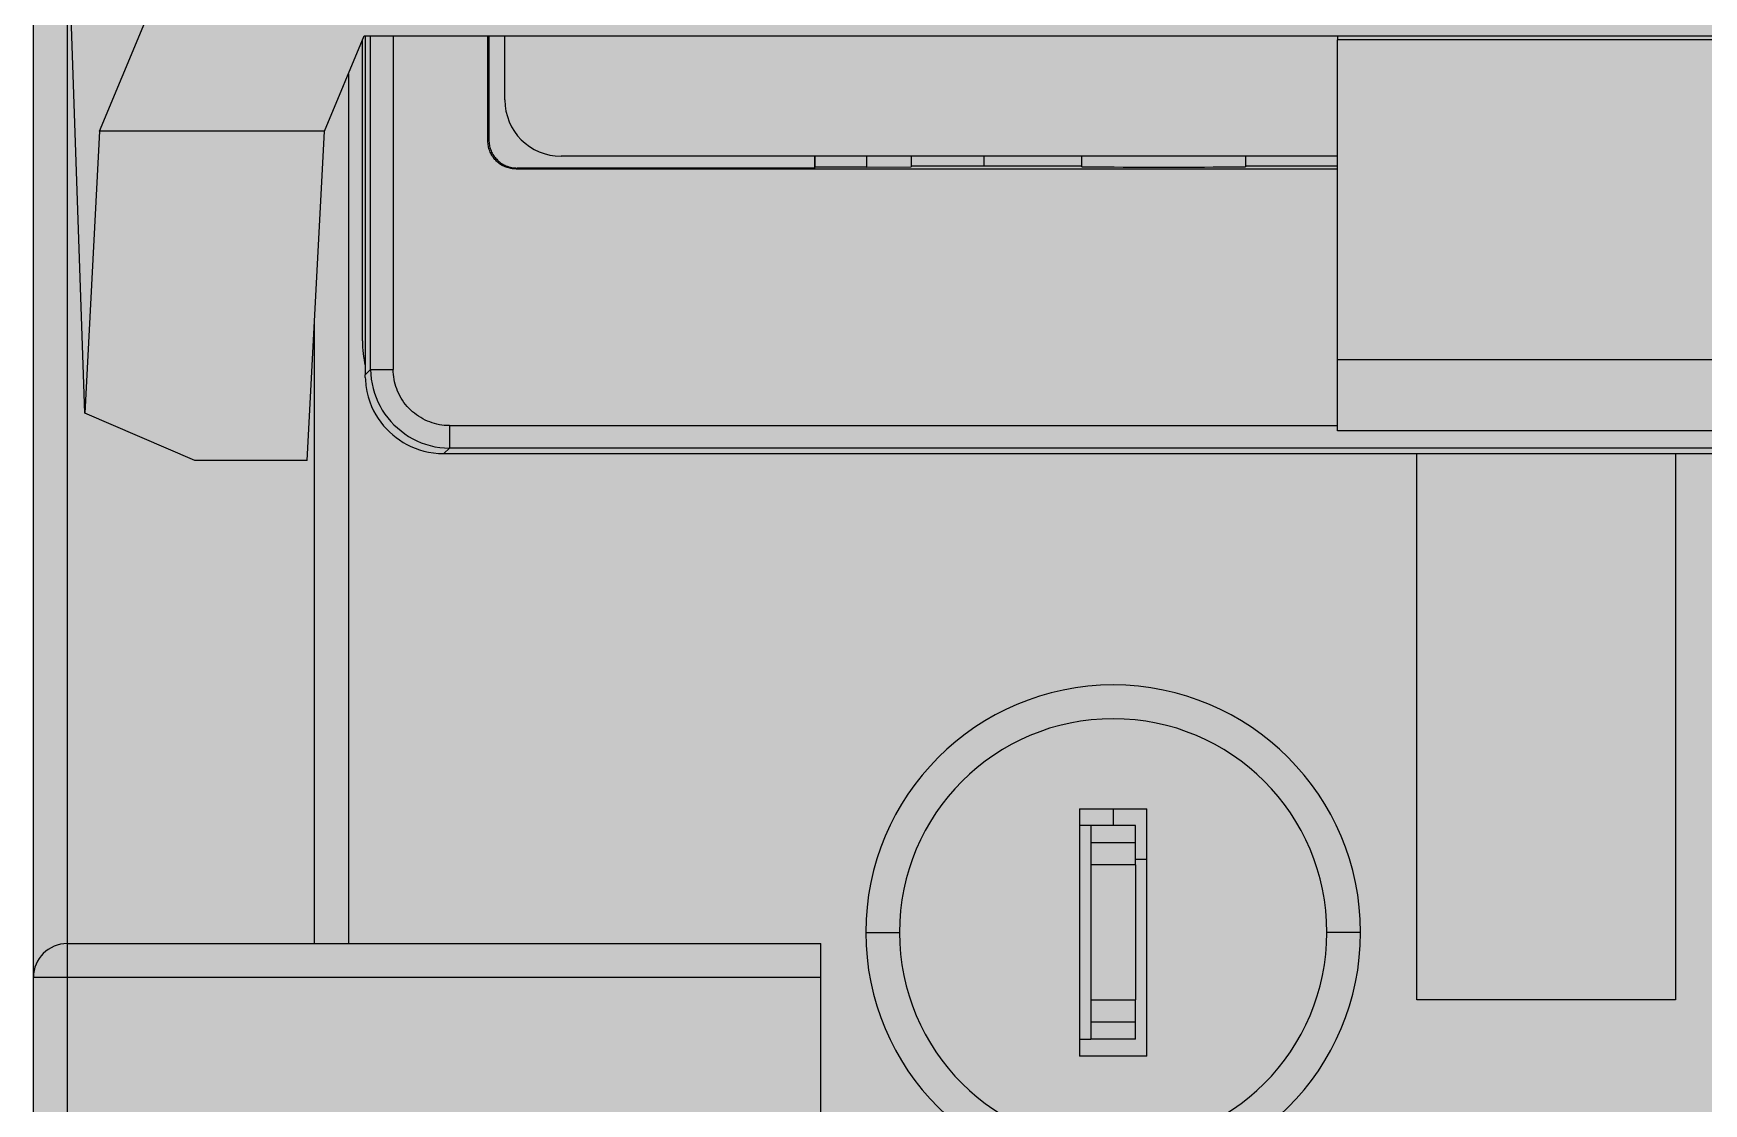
# Model space of a CAD drawing. Extents: x -20 to 2016, y -5898 to 916.
# Drawn here: x 982.65 to 997.5, y 55.84 to 65.35 of the extents above; entities that cross this region are included whole.
import ezdxf

# ---------------------------------------------------------------- set-up
doc = ezdxf.new("R2010")
doc.units = 0
doc.layers.add('MAIN-1', color=7, linetype='Continuous')
doc.layers.add('SYMS', color=7, linetype='Continuous')

msp = doc.modelspace()

# ---------------------------------------------------------------- hatches: boundary and pattern name
at = {"layer": 'SYMS', "true_color": 0x636466}
h = msp.add_hatch(color=251, dxfattribs=at)
h.dxf.hatch_style = 1
h.paths.add_polyline_path([(982.655, 38.159), (1009.555, 38.159), (1009.555, 117.159), (982.655, 117.159)])

# ---------------------------------------------------------------- linework, layer by layer
at = {"layer": 'MAIN-1'}
for p, q in [((982.955, 66.259), (982.955, 57.259)), ((983.112, 61.976), (982.974, 65.954)), ((983.243, 64.484), (983.644, 65.45)), ((985.243, 64.484), (985.595, 65.332)), ((985.58, 62.619), (985.58, 65.294)), ((985.595, 65.332), (1006.505, 65.332)), ((985.605, 65.332), (985.605, 62.317)), ((985.653, 62.366), (985.653, 65.332)), ((985.853, 65.332), (985.853, 62.366)), ((986.696, 64.398), (986.696, 65.332)), ((986.705, 65.332), (986.705, 64.406)), ((986.846, 64.762), (986.846, 65.332)), ((994.25, 65.332), (994.25, 65.296)), ((994.25, 62.455), (994.25, 65.296)), ((997.85, 65.296), (994.25, 65.296)), ((985.455, 64.993), (985.455, 57.259)), ((983.243, 64.484), (983.112, 61.976)), ((985.243, 64.484), (983.243, 64.484)), ((985.09, 61.556), (985.243, 64.484)), ((986.705, 64.406), (986.696, 64.398)), ((986.696, 64.386), (986.696, 64.398)), ((986.697, 64.374), (986.696, 64.386)), ((986.698, 64.363), (986.697, 64.374)), ((986.7, 64.352), (986.698, 64.363)), ((986.702, 64.341), (986.7, 64.352)), ((986.705, 64.331), (986.702, 64.341)), ((986.705, 64.406), (986.705, 64.395)), ((986.705, 64.395), (986.706, 64.383)), ((986.708, 64.32), (986.705, 64.331)), ((986.706, 64.383), (986.707, 64.372)), ((986.707, 64.372), (986.709, 64.361)), ((986.712, 64.31), (986.708, 64.32)), ((986.709, 64.361), (986.711, 64.35)), ((986.711, 64.35), (986.714, 64.339)), ((986.716, 64.299), (986.712, 64.31)), ((986.714, 64.339), (986.717, 64.329)), ((986.717, 64.329), (986.721, 64.318)), ((986.721, 64.318), (986.725, 64.308)), ((986.725, 64.308), (986.729, 64.298)), ((986.721, 64.289), (986.716, 64.299)), ((986.726, 64.279), (986.721, 64.289)), ((986.731, 64.27), (986.726, 64.279)), ((986.729, 64.298), (986.734, 64.288)), ((986.737, 64.26), (986.731, 64.27)), ((986.734, 64.288), (986.74, 64.278)), ((986.744, 64.251), (986.737, 64.26)), ((986.74, 64.278), (986.746, 64.269)), ((986.75, 64.242), (986.744, 64.251)), ((986.746, 64.269), (986.752, 64.26)), ((986.758, 64.233), (986.75, 64.242)), ((986.752, 64.26), (986.759, 64.251)), ((986.765, 64.225), (986.758, 64.233)), ((986.759, 64.251), (986.766, 64.242)), ((986.773, 64.217), (986.765, 64.225)), ((986.766, 64.242), (986.774, 64.234)), ((986.781, 64.209), (986.773, 64.217)), ((986.774, 64.234), (986.782, 64.226)), ((986.79, 64.202), (986.781, 64.209)), ((986.782, 64.226), (986.79, 64.218)), ((986.79, 64.218), (986.799, 64.211)), ((986.799, 64.195), (986.79, 64.202)), ((986.799, 64.211), (986.808, 64.204)), ((986.808, 64.189), (986.799, 64.195)), ((986.808, 64.204), (986.817, 64.198)), ((986.818, 64.183), (986.808, 64.189)), ((986.817, 64.198), (986.827, 64.192)), ((986.828, 64.177), (986.818, 64.183)), ((986.827, 64.192), (986.836, 64.186)), ((986.838, 64.172), (986.828, 64.177)), ((986.836, 64.186), (986.846, 64.181)), ((986.848, 64.168), (986.838, 64.172)), ((986.846, 64.181), (986.856, 64.176)), ((986.858, 64.163), (986.848, 64.168)), ((986.856, 64.176), (986.867, 64.172)), ((986.868, 64.16), (986.858, 64.163)), ((986.867, 64.172), (986.877, 64.169)), ((986.879, 64.157), (986.868, 64.16)), ((986.877, 64.169), (986.888, 64.165)), ((986.89, 64.154), (986.879, 64.157)), ((986.888, 64.165), (986.898, 64.163)), ((986.9, 64.152), (986.89, 64.154)), ((986.898, 64.163), (986.909, 64.16)), ((986.909, 64.16), (986.92, 64.159)), ((986.92, 64.159), (986.931, 64.157)), ((986.931, 64.157), (986.943, 64.157)), ((986.943, 64.157), (986.955, 64.156)), ((986.946, 64.148), (986.955, 64.156)), ((989.598, 64.156), (986.955, 64.156)), ((994.25, 64.262), (987.346, 64.262)), ((989.598, 64.262), (989.598, 64.156)), ((989.598, 64.156), (989.605, 64.163)), ((989.605, 64.163), (989.605, 64.262)), ((990.065, 64.163), (989.605, 64.163)), ((990.065, 64.163), (990.065, 64.262)), ((990.065, 64.163), (990.458, 64.167)), ((990.458, 64.262), (990.458, 64.167)), ((991.976, 64.174), (990.458, 64.174)), ((991.105, 64.262), (991.105, 64.174)), ((991.976, 64.167), (991.976, 64.262)), ((991.976, 64.167), (992.045, 64.167)), ((992.045, 64.167), (992.117, 64.166)), ((992.117, 64.166), (992.19, 64.166)), ((992.19, 64.166), (992.265, 64.166)), ((992.265, 64.166), (992.343, 64.165)), ((992.343, 64.165), (992.422, 64.165)), ((992.422, 64.165), (992.502, 64.165)), ((992.502, 64.165), (992.583, 64.165)), ((992.583, 64.165), (992.664, 64.165)), ((992.664, 64.165), (992.745, 64.165)), ((992.745, 64.165), (992.827, 64.165)), ((992.827, 64.165), (992.908, 64.165)), ((992.908, 64.165), (992.988, 64.165)), ((992.988, 64.165), (993.067, 64.165)), ((993.067, 64.165), (993.144, 64.166)), ((993.144, 64.166), (993.219, 64.166)), ((993.219, 64.166), (993.292, 64.166)), ((993.292, 64.166), (993.364, 64.167)), ((993.364, 64.167), (993.433, 64.167)), ((993.433, 64.262), (993.433, 64.167)), ((994.25, 64.174), (993.433, 64.174)), ((986.911, 64.15), (986.9, 64.152)), ((986.923, 64.149), (986.911, 64.15)), ((986.934, 64.148), (986.923, 64.149)), ((986.946, 64.148), (986.934, 64.148)), ((986.946, 64.148), (994.25, 64.148)), ((985.155, 57.259), (985.155, 62.787)), ((994.25, 61.82), (994.25, 62.455)), ((994.25, 62.455), (997.85, 62.455)), ((985.653, 62.366), (985.605, 62.317)), ((985.605, 62.314), (985.605, 62.317)), ((985.605, 62.31), (985.605, 62.314)), ((985.605, 62.307), (985.605, 62.31)), ((985.605, 62.304), (985.605, 62.307)), ((985.605, 62.3), (985.605, 62.304)), ((985.605, 62.297), (985.605, 62.3)), ((985.605, 62.294), (985.605, 62.297)), ((985.605, 62.294), (985.606, 62.275)), ((985.606, 62.275), (985.607, 62.257)), ((985.607, 62.257), (985.609, 62.239)), ((985.609, 62.239), (985.611, 62.221)), ((985.653, 62.366), (985.655, 62.322)), ((985.653, 62.366), (985.853, 62.366)), ((985.655, 62.322), (985.659, 62.279)), ((985.659, 62.279), (985.666, 62.237)), ((985.666, 62.237), (985.675, 62.195)), ((985.854, 62.343), (985.853, 62.366)), ((985.855, 62.321), (985.854, 62.343)), ((985.858, 62.299), (985.855, 62.321)), ((985.861, 62.277), (985.858, 62.299)), ((985.866, 62.255), (985.861, 62.277)), ((985.871, 62.234), (985.866, 62.255)), ((985.878, 62.213), (985.871, 62.234)), ((985.611, 62.221), (985.614, 62.204)), ((985.614, 62.204), (985.617, 62.186)), ((985.617, 62.186), (985.62, 62.169)), ((985.62, 62.169), (985.632, 62.122)), ((985.632, 62.122), (985.646, 62.078)), ((985.646, 62.078), (985.661, 62.037)), ((985.675, 62.195), (985.687, 62.155)), ((985.687, 62.155), (985.701, 62.115)), ((985.701, 62.115), (985.718, 62.077)), ((985.718, 62.077), (985.737, 62.039)), ((985.885, 62.192), (985.878, 62.213)), ((985.893, 62.171), (985.885, 62.192)), ((985.903, 62.15), (985.893, 62.171)), ((985.913, 62.13), (985.903, 62.15)), ((985.924, 62.11), (985.913, 62.13)), ((985.936, 62.091), (985.924, 62.11)), ((985.949, 62.072), (985.936, 62.091)), ((984.09, 61.556), (983.112, 61.976)), ((985.661, 62.037), (985.679, 61.998)), ((985.679, 61.998), (985.699, 61.962)), ((985.699, 61.962), (985.72, 61.928)), ((985.72, 61.928), (985.744, 61.895)), ((985.737, 62.039), (985.757, 62.003)), ((985.757, 62.003), (985.78, 61.968)), ((985.78, 61.968), (985.805, 61.935)), ((985.805, 61.935), (985.832, 61.903)), ((985.962, 62.054), (985.949, 62.072)), ((985.977, 62.037), (985.962, 62.054)), ((985.992, 62.02), (985.977, 62.037)), ((986.008, 62.005), (985.992, 62.02)), ((986.024, 61.989), (986.008, 62.005)), ((986.042, 61.975), (986.024, 61.989)), ((986.06, 61.961), (986.042, 61.975)), ((986.078, 61.949), (986.06, 61.961)), ((986.098, 61.937), (986.078, 61.949)), ((986.117, 61.925), (986.098, 61.937)), ((986.138, 61.915), (986.117, 61.925)), ((985.744, 61.895), (985.768, 61.865)), ((985.768, 61.865), (985.794, 61.837)), ((985.794, 61.837), (985.822, 61.81)), ((985.822, 61.81), (985.85, 61.784)), ((985.832, 61.903), (985.86, 61.873)), ((985.85, 61.784), (985.88, 61.76)), ((985.86, 61.873), (985.891, 61.845)), ((985.891, 61.845), (985.923, 61.818)), ((985.923, 61.818), (985.956, 61.793)), ((985.956, 61.793), (985.991, 61.77)), ((986.158, 61.906), (986.138, 61.915)), ((986.179, 61.898), (986.158, 61.906)), ((986.2, 61.89), (986.179, 61.898)), ((986.221, 61.884), (986.2, 61.89)), ((986.243, 61.878), (986.221, 61.884)), ((986.264, 61.874), (986.243, 61.878)), ((986.286, 61.871), (986.264, 61.874)), ((986.308, 61.868), (986.286, 61.871)), ((986.331, 61.867), (986.308, 61.868)), ((986.353, 61.866), (986.331, 61.867)), ((986.353, 61.866), (994.25, 61.866)), ((986.353, 61.866), (986.353, 61.666)), ((997.85, 61.82), (994.25, 61.82)), ((985.88, 61.76), (985.911, 61.738)), ((985.911, 61.738), (985.943, 61.717)), ((985.943, 61.717), (985.976, 61.697)), ((985.976, 61.697), (986.011, 61.68)), ((985.991, 61.77), (986.027, 61.749)), ((986.011, 61.68), (986.048, 61.664)), ((986.027, 61.749), (986.064, 61.73)), ((986.048, 61.664), (986.086, 61.65)), ((986.064, 61.73), (986.103, 61.714)), ((986.086, 61.65), (986.125, 61.639)), ((986.103, 61.714), (986.142, 61.7)), ((986.125, 61.639), (986.167, 61.629)), ((986.142, 61.7), (986.183, 61.688)), ((986.167, 61.629), (986.211, 61.623)), ((986.183, 61.688), (986.224, 61.678)), ((986.224, 61.678), (986.267, 61.672)), ((986.267, 61.672), (986.31, 61.667)), ((986.304, 61.617), (986.353, 61.666)), ((986.31, 61.667), (986.353, 61.666)), ((1005.856, 61.666), (986.353, 61.666)), ((985.09, 61.556), (984.09, 61.556)), ((986.211, 61.623), (986.256, 61.619)), ((986.256, 61.619), (986.304, 61.617)), ((986.304, 61.617), (996.105, 61.618)), ((994.955, 56.759), (994.955, 61.618)), ((996.105, 61.618), (1005.905, 61.617)), ((997.255, 61.618), (997.255, 56.759)), ((991.955, 58.459), (992.555, 58.459)), ((991.955, 58.459), (991.955, 56.259)), ((992.255, 58.459), (992.255, 58.309)), ((992.555, 56.259), (992.555, 58.459)), ((992.055, 58.309), (991.955, 58.309)), ((992.455, 58.309), (992.055, 58.309)), ((992.055, 58.309), (992.055, 58.159)), ((992.455, 58.159), (992.455, 58.309)), ((992.055, 58.159), (992.055, 57.959)), ((992.055, 58.159), (992.455, 58.159)), ((992.455, 57.959), (992.455, 58.159)), ((992.055, 57.959), (992.055, 56.759)), ((992.455, 57.959), (992.055, 57.959)), ((992.455, 58.009), (992.555, 58.009)), ((992.455, 57.959), (992.455, 56.759)), ((990.055, 57.359), (990.355, 57.359)), ((994.455, 57.359), (994.155, 57.359)), ((982.955, 57.259), (982.955, 56.959)), ((982.955, 57.259), (989.655, 57.259)), ((989.655, 56.959), (989.655, 57.259)), ((982.955, 56.959), (982.655, 56.959)), ((989.655, 56.959), (982.955, 56.959)), ((982.955, 56.959), (982.955, 47.359)), ((989.655, 50.759), (989.655, 56.959)), ((992.055, 56.759), (992.055, 56.559)), ((992.055, 56.759), (992.455, 56.759)), ((992.455, 56.559), (992.455, 56.759)), ((997.255, 56.759), (994.955, 56.759)), ((992.055, 56.559), (992.055, 56.409)), ((992.455, 56.559), (992.055, 56.559)), ((992.455, 56.409), (992.455, 56.559)), ((991.955, 56.409), (992.055, 56.409)), ((992.455, 56.409), (992.055, 56.409)), ((992.555, 56.259), (991.955, 56.259))]:
    msp.add_line(p, q, dxfattribs=at)
for centre, radius, start, end in [((987.346, 64.762), 0.5, 180, 270), ((986.58, 62.619), 1, 180, 192.8341), ((992.255, 57.359), 2.2, 0, 180), ((992.255, 57.359), 1.9, 0, 180), ((992.255, 57.359), 2.2, 180, 0), ((992.255, 57.359), 1.9, 180, 0), ((982.955, 56.959), 0.3, 90, 180)]:
    msp.add_arc(centre, radius, start, end, dxfattribs=at)
at = {"layer": 'SYMS'}
msp.add_lwpolyline([(982.655, 117.159), (1009.555, 117.159), (1009.555, 38.159), (982.655, 38.159)], close=True, dxfattribs=at)

doc.saveas('drawing.dxf')
